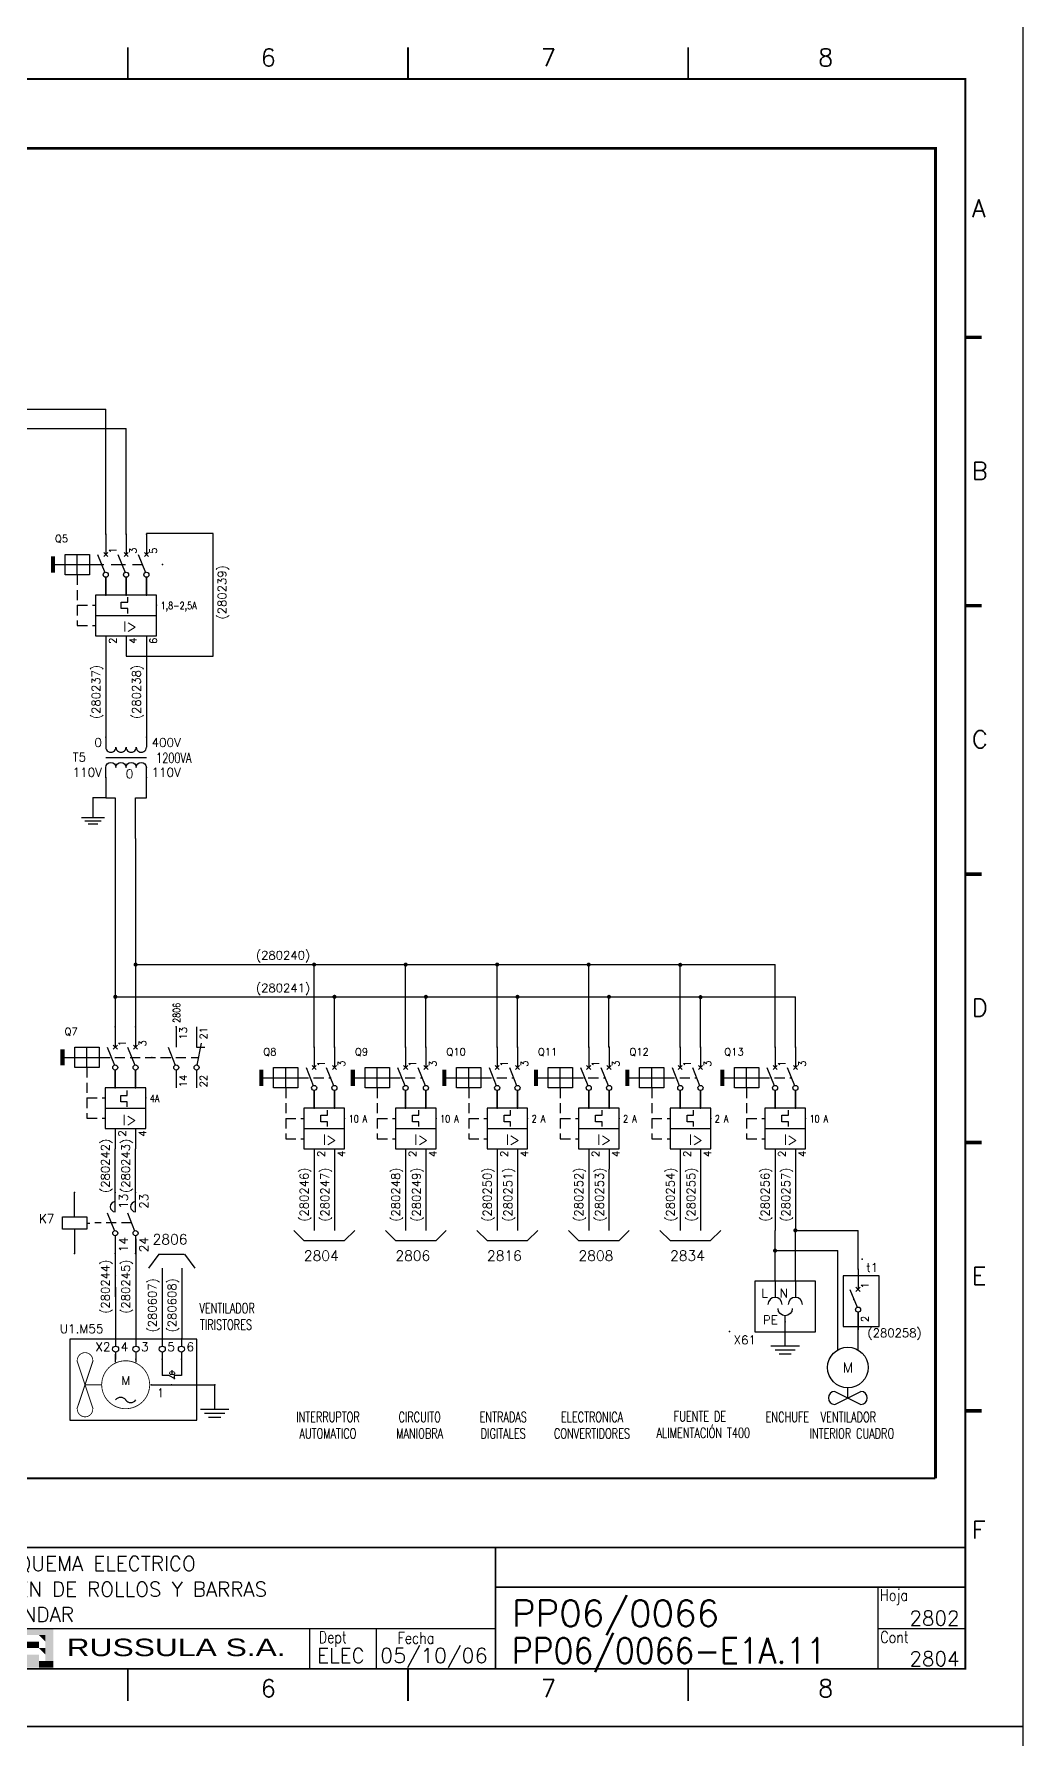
# Model space of a CAD drawing. Extents: x -4 to 416, y -4762 to 287.
# Drawn here: x 244.1 to 416.3, y -309.4 to -12.4 of the extents above; entities that cross this region are included whole.
import ezdxf
from ezdxf.enums import TextEntityAlignment as Align

# ---------------------------------------------------------------- set-up
doc = ezdxf.new("R2010")
doc.units = 0
doc.header["$LTSCALE"] = 10
doc.header["$MEASUREMENT"] = 0
doc.linetypes.add('DASHDOT', pattern=[1, 0.5, -0.25, 0, -0.25])
doc.linetypes.add('HIDDEN', pattern=[0.375, 0.25, -0.125])
doc.layers.get('0').update_dxf_attribs({"linetype": 'CONTINUOUS'})
for name, color, linetype in [('$MKLNK', 7, 'HIDDEN'), ('1', 7, 'CONTINUOUS'), ('10', 5, 'CONTINUOUS'), ('102', 7, 'CONTINUOUS'), ('2', 7, 'CONTINUOUS'), ('25', 3, 'CONTINUOUS'), ('35', 2, 'CONTINUOUS'), ('4', 7, 'HIDDEN'), ('8', 1, 'CONTINUOUS'), ('9', 6, 'CONTINUOUS'), ('DIBUJO', 7, 'CONTINUOUS'), ('NODE', 7, 'CONTINUOUS')]:
    doc.layers.add(name, color=color, linetype=linetype)
doc.styles.add('ABBSTYLE', font='ROMANS.SHX', dxfattribs={"width": 0.8})
doc.styles.add('HELVETICA', font='HELV.SHX')
doc.styles.add('LABEL', font='SIMPLEX', dxfattribs={"width": 0.8, "height": 4})
doc.styles.add('ROMANS', font='romans')
doc.styles.get("Standard").update_dxf_attribs({"font": 'simplex'})

# ---------------------------------------------------------------- blocks, each defined once
blk = doc.blocks.new('NOD', base_point=(237.5, 170))
at = {"layer": 'NODE'}
blk.add_point((237.5, 170), dxfattribs=at)
blk = doc.blocks.new('T2')
for p, q in [((152.83, 172.88), (152.83, 177.24)), ((157.83, 172.88), (157.83, 177.24)), ((152.83, 162.88), (152.83, 157.88)), ((157.83, 162.88), (157.83, 157.88))]:
    blk.add_line(p, q)
for p in [(150.33, 170.38), (160.33, 170.38)]:
    blk.add_point(p)
at = {"layer": '102'}
for p, q in [((152.83, 187.88), (152.83, 182.88)), ((157.83, 187.88), (157.83, 182.88)), ((167.83, 187.88), (167.83, 182.88)), ((172.83, 187.88), (172.83, 182.88)), ((150.83, 182.88), (152.6, 178.46)), ((155.83, 182.88), (157.6, 178.46)), ((165.83, 182.88), (167.6, 178.46)), ((172.83, 182.88), (174.83, 182.88)), ((172.96, 178.49), (174.08, 183.88)), ((152.83, 177.25), (152.83, 172.88)), ((157.83, 177.25), (157.83, 172.88)), ((167.83, 177.25), (167.83, 172.88)), ((172.83, 177.25), (172.83, 172.88)), ((160.33, 172.88), (150.33, 172.88)), ((150.33, 172.88), (150.33, 167.88)), ((155.78, 170.99), (155.78, 172.21)), ((160.33, 167.88), (160.33, 172.88)), ((150.33, 167.88), (160.33, 167.88)), ((150.33, 167.88), (150.33, 162.88)), ((154.18, 170.99), (155.78, 170.99)), ((154.18, 169.39), (154.18, 170.99)), ((155.78, 169.39), (154.18, 169.39)), ((155.78, 168.21), (155.78, 169.39)), ((160.33, 162.88), (160.33, 167.88)), ((150.33, 162.88), (160.33, 162.88))]:
    blk.add_line(p, q, dxfattribs=at)
for centre in [(152.83, 177.88), (157.83, 177.88), (167.83, 177.88), (172.83, 177.88)]:
    blk.add_circle(centre, 0.625, dxfattribs=at)
for p in [(151.83, 180.38), (156.83, 180.38), (161.83, 180.38), (161.83, 180.38), (166.83, 180.38)]:
    blk.add_point(p, dxfattribs=at)
at = {"layer": '2', "linetype": 'HIDDEN'}
for p, q in [((145.83, 177.88), (145.83, 165.38)), ((148.96, 180.38), (173.29, 180.38)), ((145.83, 170.38), (150.33, 170.38)), ((145.83, 165.38), (150.33, 165.38))]:
    blk.add_line(p, q, dxfattribs=at)
at = {"layer": '2'}
blk.add_trace([(140.33, 182.38), (139.33, 182.38), (140.33, 178.38), (139.33, 178.38)], dxfattribs=at)
at = {"layer": 'DIBUJO'}
for p, q in [((142.83, 177.88), (142.83, 182.88)), ((142.83, 182.88), (148.83, 182.88)), ((145.83, 177.88), (145.83, 182.88)), ((148.83, 182.88), (148.83, 177.88)), ((153.33, 183.38), (152.33, 182.38)), ((152.33, 183.38), (153.33, 182.38)), ((157.33, 183.38), (158.33, 182.38)), ((158.33, 183.38), (157.33, 182.38)), ((140.33, 180.38), (148.83, 180.38)), ((148.83, 177.88), (142.83, 177.88))]:
    blk.add_line(p, q, dxfattribs=at)
at = {"layer": '2'}
for p in [(152.83, 187.88), (157.83, 187.88), (167.83, 187.88), (152.83, 172.88), (157.83, 172.88)]:
    blk.add_blockref('NOD', p, dxfattribs=at)
at = {"layer": '102'}
blk.add_text('I>', height=2.52, dxfattribs=at).set_placement((156.33, 163.72), align=Align.CENTER)
at = {"layer": 'DIBUJO', "color": 1, "style": 'ROMANS'}
for s, p in [('13', (170.43, 184.76)), ('21', (175.43, 184.76)), ('1', (155.43, 183.05)), ('3', (160.43, 183.05)), ('14', (170.43, 173)), ('22', (175.43, 173)), ('2', (155.43, 160.86)), ('4', (160.43, 160.86))]:
    blk.add_text(s, height=1.8, rotation=90, dxfattribs=at).set_placement(p)
at = {"layer": 'DIBUJO', "color": 6, "style": 'ROMANS', "width": 0.8}
for p in [(168.83, 188.88), (173.83, 188.88)]:
    blk.add_attdef('PAGCAUXABIERTO1', p, '', height=1.8, rotation=90, dxfattribs=at)
at = {"layer": 'DIBUJO', "color": 6, "style": 'ROMANS'}
blk.add_attdef('REFERENCIA', (140.33, 185.88), '', height=1.8, dxfattribs=at)
at = {"layer": 'DIBUJO', "color": 6, "style": 'ROMANS', "width": 0.8}
blk.add_attdef('REGULACION', (161.33, 169.38), '', height=1.8, dxfattribs=at)
blk = doc.blocks.new('CC')
at = {"layer": '$MKLNK'}
blk.add_line((142.44, 173.8), (133.44, 173.8), dxfattribs=at)
for p, q in [((138.44, 176.55), (138.44, 181.3)), ((143.44, 176.55), (143.44, 181.3)), ((138.44, 170.67), (138.44, 166.3)), ((143.44, 170.67), (143.44, 166.3))]:
    blk.add_line(p, q)
at = {"layer": '102'}
for p, q in [((136.44, 176.3), (138.21, 171.88)), ((141.44, 176.3), (143.21, 171.88))]:
    blk.add_line(p, q, dxfattribs=at)
for centre in [(138.44, 171.3), (143.44, 171.3)]:
    blk.add_circle(centre, 0.625, dxfattribs=at)
for centre in [(138.44, 177.8), (143.44, 177.8)]:
    blk.add_arc(centre, 1.25, 90, 270, dxfattribs=at)
at = {"layer": '2'}
for p in [(138.44, 181.3), (143.44, 181.3), (138.44, 166.3), (143.44, 166.3)]:
    blk.add_blockref('NOD', p, dxfattribs=at)
at = {"layer": '8', "flags": 8}
for tag, p in [('1A', (141.52, 177.3)), ('3A', (146.52, 177.3))]:
    blk.add_attdef(tag, p, '', height=2.15, rotation=90, dxfattribs=at)
for tag, p in [('2A', (141.52, 170.3)), ('4A', (146.52, 170.3))]:
    blk.add_attdef(tag, text='', height=2.15, rotation=90, dxfattribs=at).set_placement(p, align=Align.RIGHT)
at = {"layer": '9'}
blk.add_attdef('ID', text='', height=2.15, rotation=90, dxfattribs=at).set_placement((131.19, 173.8), align=Align.CENTER)
blk = doc.blocks.new('$$PLU21C')
for p, q in [((0, 2.5), (0, 0.75)), ((0, -0.75), (0, -2.5))]:
    blk.add_line(p, q)
at = {"layer": '2'}
blk.add_circle((0, 0), 0.75, dxfattribs=at)
for p in [(0, 2.5), (0, -2.5)]:
    blk.add_blockref('NOD', p, dxfattribs=at)
at = {"layer": '8'}
blk.add_attdef('*A', (1.25, -0.5), '', height=2.15, dxfattribs=at)
at = {"layer": '9'}
blk.add_attdef('ID', text='', height=2.15, dxfattribs=at).set_placement((-1.25, -0.5), align=Align.RIGHT)
blk = doc.blocks.new('KK')
for p, q in [((170.54, 197.03), (170.54, 201.39)), ((175.54, 197.03), (175.54, 201.39)), ((180.54, 197.03), (180.54, 201.41)), ((170.54, 187.03), (170.54, 182.03)), ((175.54, 187.03), (175.54, 182.03)), ((180.54, 187.03), (180.54, 182.03))]:
    blk.add_line(p, q)
for p in [(168.04, 194.53), (183.04, 194.53)]:
    blk.add_point(p)
at = {"layer": '102'}
for p, q in [((170.54, 212.03), (170.54, 207.03)), ((175.54, 212.03), (175.54, 207.03)), ((180.54, 212.03), (180.54, 207.03)), ((168.54, 207.03), (170.31, 202.61)), ((173.54, 207.03), (175.31, 202.61)), ((178.54, 207.03), (180.31, 202.61)), ((170.54, 201.4), (170.54, 197.03)), ((175.54, 201.4), (175.54, 197.03)), ((180.54, 201.4), (180.54, 197.03)), ((183.04, 197.03), (168.04, 197.03)), ((168.04, 197.03), (168.04, 192.03)), ((174.36, 195.31), (175.96, 195.31)), ((174.36, 193.71), (174.36, 195.31)), ((175.96, 193.71), (174.36, 193.71)), ((175.96, 195.31), (175.96, 196.53)), ((175.96, 192.53), (175.96, 193.71)), ((183.04, 192.03), (183.04, 197.03)), ((168.04, 192.03), (183.04, 192.03)), ((168.04, 192.03), (168.04, 187.03)), ((183.04, 187.03), (183.04, 192.03)), ((168.04, 187.03), (183.04, 187.03))]:
    blk.add_line(p, q, dxfattribs=at)
for centre in [(170.54, 202.03), (175.54, 202.03), (180.54, 202.03)]:
    blk.add_circle(centre, 0.625, dxfattribs=at)
for p in [(169.54, 204.53), (174.54, 204.53), (179.54, 204.53), (184.54, 204.53)]:
    blk.add_point(p, dxfattribs=at)
at = {"layer": '2', "linetype": 'HIDDEN'}
for p, q in [((163.54, 202.03), (163.54, 189.53)), ((163.54, 194.53), (168.04, 194.53)), ((163.54, 189.53), (168.04, 189.53))]:
    blk.add_line(p, q, dxfattribs=at)
at = {"layer": '2'}
blk.add_trace([(158.04, 206.53), (157.04, 206.53), (158.04, 202.53), (157.04, 202.53)], dxfattribs=at)
at = {"layer": 'DIBUJO'}
for p, q in [((160.54, 202.03), (160.54, 207.03)), ((160.54, 207.03), (166.54, 207.03)), ((163.54, 202.03), (163.54, 207.03)), ((166.54, 207.03), (166.54, 202.03)), ((171.04, 207.53), (170.04, 206.53)), ((170.04, 207.53), (171.04, 206.53)), ((175.04, 207.53), (176.04, 206.53)), ((176.04, 207.53), (175.04, 206.53)), ((180.04, 207.53), (181.04, 206.53)), ((181.04, 207.53), (180.04, 206.53)), ((158.04, 204.53), (166.54, 204.53)), ((166.54, 202.03), (160.54, 202.03))]:
    blk.add_line(p, q, dxfattribs=at)
at = {"layer": '2'}
for p in [(170.54, 212.03), (175.54, 212.03), (180.54, 212.03), (170.54, 197.03), (175.54, 197.03), (180.54, 197.03)]:
    blk.add_blockref('NOD', p, dxfattribs=at)
at = {"layer": '102'}
blk.add_text('I>', height=2.52, dxfattribs=at).set_placement((176.51, 188.04), align=Align.CENTER)
at = {"layer": 'DIBUJO', "color": 1, "style": 'ROMANS'}
for s, p in [('1', (173.15, 207.2)), ('3', (178.15, 207.2)), ('5', (183.15, 207.2)), ('2', (173.15, 185.01)), ('4', (178.15, 185.01)), ('6', (183.15, 185.01))]:
    blk.add_text(s, height=1.8, rotation=90, dxfattribs=at).set_placement(p)
at = {"layer": 'DIBUJO', "color": 6, "style": 'ROMANS'}
blk.add_attdef('REFERENCIA', (158.04, 210.03), '', height=1.8, dxfattribs=at)
at = {"layer": 'DIBUJO', "color": 6, "style": 'ROMANS', "width": 0.8}
blk.add_attdef('REGULACION', (184.04, 193.53), '', height=1.8, dxfattribs=at)
blk = doc.blocks.new('$071501S')
at = {"layer": '2'}
for p, q in [((0, -6), (0, 0)), ((-3, -6), (3, -6)), ((-3, -9), (-3, -6)), ((3, -6), (3, -9)), ((3, -9), (-3, -9)), ((0, -9), (0, -15))]:
    blk.add_line(p, q, dxfattribs=at)
at = {"layer": '2', "rotation": 90}
for p in [(0, 0), (0, -15)]:
    blk.add_blockref('NOD', p, dxfattribs=at)
at = {"layer": '8'}
for tag, p in [('1A', (1, -3.325)), ('2A', (1, -13.325))]:
    blk.add_attdef(tag, p, '', height=2.15, dxfattribs=at)
at = {"layer": '9'}
blk.add_attdef('ID', text='', height=2.15, dxfattribs=at).set_placement((-5, -7.5), align=Align.RIGHT)
blk = doc.blocks.new('T1')
for p, q in [((156.28, 167.9), (156.28, 172.26)), ((161.28, 167.9), (161.28, 172.26)), ((156.28, 157.9), (156.28, 152.9)), ((161.28, 157.9), (161.28, 152.9))]:
    blk.add_line(p, q)
for p in [(153.78, 165.4), (163.78, 165.4)]:
    blk.add_point(p)
at = {"layer": '102'}
for p, q in [((156.28, 182.9), (156.28, 177.9)), ((161.28, 182.9), (161.28, 177.9)), ((154.28, 177.9), (156.04, 173.48)), ((159.28, 177.9), (161.04, 173.48)), ((156.28, 172.28), (156.28, 167.9)), ((161.28, 172.28), (161.28, 167.9)), ((163.78, 167.9), (153.78, 167.9)), ((153.78, 167.9), (153.78, 162.9)), ((163.78, 162.9), (163.78, 167.9)), ((157.96, 166.18), (159.56, 166.18)), ((157.96, 164.58), (157.96, 166.18)), ((159.56, 164.58), (157.96, 164.58)), ((159.56, 166.18), (159.56, 167.4)), ((159.56, 163.4), (159.56, 164.58)), ((153.78, 162.9), (163.78, 162.9)), ((153.78, 162.9), (153.78, 157.9)), ((163.78, 157.9), (163.78, 162.9)), ((153.78, 157.9), (163.78, 157.9))]:
    blk.add_line(p, q, dxfattribs=at)
for centre in [(156.28, 172.9), (161.28, 172.9)]:
    blk.add_circle(centre, 0.625, dxfattribs=at)
for p in [(155.28, 175.4), (160.28, 175.4)]:
    blk.add_point(p, dxfattribs=at)
at = {"layer": '2', "linetype": 'HIDDEN'}
for p, q in [((149.28, 172.9), (149.28, 160.4)), ((152.41, 175.4), (160.28, 175.4)), ((149.28, 165.4), (153.78, 165.4)), ((149.28, 160.4), (153.78, 160.4))]:
    blk.add_line(p, q, dxfattribs=at)
at = {"layer": '2'}
blk.add_trace([(143.78, 177.4), (142.78, 177.4), (143.78, 173.4), (142.78, 173.4)], dxfattribs=at)
at = {"layer": 'DIBUJO'}
for p, q in [((146.28, 172.9), (146.28, 177.9)), ((146.28, 177.9), (152.28, 177.9)), ((149.28, 172.9), (149.28, 177.9)), ((152.28, 177.9), (152.28, 172.9)), ((156.78, 178.4), (155.78, 177.4)), ((155.78, 178.4), (156.78, 177.4)), ((160.78, 178.4), (161.78, 177.4)), ((161.78, 178.4), (160.78, 177.4)), ((143.78, 175.4), (152.28, 175.4)), ((152.28, 172.9), (146.28, 172.9))]:
    blk.add_line(p, q, dxfattribs=at)
at = {"layer": '2'}
for p in [(156.28, 182.9), (161.28, 182.9), (156.28, 167.9), (161.28, 167.9)]:
    blk.add_blockref('NOD', p, dxfattribs=at)
at = {"layer": '102'}
blk.add_text('I>', height=2.52, dxfattribs=at).set_placement((160.11, 158.91), align=Align.CENTER)
at = {"layer": 'DIBUJO', "color": 1, "style": 'ROMANS'}
for s, p in [('1', (158.88, 178.08)), ('3', (163.88, 178.08)), ('2', (158.88, 155.89)), ('4', (163.88, 155.89))]:
    blk.add_text(s, height=1.8, rotation=90, dxfattribs=at).set_placement(p)
at = {"layer": 'DIBUJO', "color": 6, "style": 'ROMANS'}
blk.add_attdef('REFERENCIA', (143.78, 180.9), '', height=1.8, dxfattribs=at)
at = {"layer": 'DIBUJO', "color": 6, "style": 'ROMANS', "width": 0.8}
blk.add_attdef('REGULACION', (164.78, 164.4), '', height=1.8, dxfattribs=at)
blk = doc.blocks.new('$PP313')
at = {"layer": '2'}
blk.add_blockref('NOD', (0, 0), dxfattribs=at)
at = {"layer": '8'}
blk.add_attdef('1A', (1, -3.325), '', height=2.15, dxfattribs=at)
at = {"layer": '9'}
blk.add_attdef('ID', (1, 1), '', height=2.15, dxfattribs=at)
blk = doc.blocks.new('$$PLU21')
blk.add_line((0, -2.5), (0, 2.5))
at = {"layer": '2'}
for p in [(0, 2.5), (0, -2.5)]:
    blk.add_blockref('NOD', p, dxfattribs=at)
at = {"layer": '8'}
blk.add_attdef('*A', (1.25, -0.5), '', height=2.15, dxfattribs=at)
at = {"layer": '9'}
blk.add_attdef('ID', text='', height=2.15, dxfattribs=at).set_placement((-1.25, -0.5), align=Align.RIGHT)
blk = doc.blocks.new('$021501')
at = {"layer": '2'}
for p, q in [((0, -6), (0, 0)), ((-3.5, -6), (3.5, -6)), ((-2.5, -7), (2.5, -7)), ((-1.5, -8), (1.5, -8))]:
    blk.add_line(p, q, dxfattribs=at)
blk.add_blockref('NOD', (0, 0), dxfattribs=at)
blk = doc.blocks.new('$030301')
at = {"layer": '2'}
blk.add_line((0, 0), (4, 0), dxfattribs=at)
blk.add_arc((5.75, 0), 1.75, 90, 270, dxfattribs=at)
at = {"layer": '9'}
blk.add_blockref('NOD', (0, 0), dxfattribs=at)
at = {"layer": '8'}
blk.add_attdef('1A', text='', height=2.15, dxfattribs=at).set_placement((3, -3.325), align=Align.RIGHT)
at = {"layer": '9'}
blk.add_attdef('ID', text='', height=2.15, dxfattribs=at).set_placement((5, 2.5), align=Align.CENTER)
blk = doc.blocks.new('$060303')
at = {"layer": '2'}
for p, q in [((0, 0), (2.5, 0)), ((0, -10), (2.5, -10))]:
    blk.add_line(p, q, dxfattribs=at)
for centre in [(2.5, -1.25), (2.5, -3.75), (2.5, -6.25), (2.5, -8.75)]:
    blk.add_arc(centre, 1.25, 270, 90, dxfattribs=at)
for p in [(0, 0), (0, -10)]:
    blk.add_blockref('NOD', p, dxfattribs=at)
at = {"layer": '8'}
for tag, p in [('1A', (1.5, -3.325)), ('2A', (1.5, -13.325))]:
    blk.add_attdef(tag, text='', height=2.15, dxfattribs=at).set_placement(p, align=Align.RIGHT)
at = {"layer": '9'}
blk.add_attdef('ID', text='', height=2.15, dxfattribs=at).set_placement((0, 1.175), align=Align.CENTER)
blk = doc.blocks.new('newcajec')
at = {"layer": '1'}
for p, q in [((179.4, 20.85), (0.13, 20.85)), ((7, 20.85), (7, 0)), ((71, 20.85), (71, 0)), ((84, 20.85), (84, 0.09)), ((99, 20.85), (99, 0)), ((215.2, 20.8), (215.2, 0)), ((184.64, 20.18), (184.81, 20.01)), ((184.81, 20.01), (185.18, 20.25)), ((10.6, 16.64), (0, 16.64)), ((10.6, 16.64), (99, 16.64)), ((10.6, 12.48), (0, 12.48)), ((10.6, 12.48), (99, 12.48)), ((179.4, 13.87), (215.2, 13.87)), ((368, 14.06), (368, 0)), ((10.6, 8.32), (0, 8.32)), ((10.6, 8.32), (99, 8.32)), ((179.4, 6.93), (267.63, 6.93)), ((267.63, 6.93), (302.5, 6.93)), ((270.63, 6.91), (270.63, 0)), ((282.07, 6.93), (282.07, 0)), ((368, 6.93), (383, 6.93)), ((10.6, 4.16), (0, 4.16)), ((10.6, 4.16), (99, 4.16))]:
    blk.add_line(p, q, dxfattribs=at)
for points in [[(47.5, 272.5, 0.3, 0.3, 0), (47.5, 277.91, 0.3, 0.3, 0)], [(95.5, 272.5, 0.3, 0.3, 0), (95.5, 277.91, 0.3, 0.3, 0)], [(143.5, 272.5, 0.3, 0.3, 0), (143.5, 277.91, 0.3, 0.3, 0)], [(191.5, 272.5, 0.3, 0.3, 0), (191.5, 277.91, 0.3, 0.3, 0)], [(239.5, 272.5, 0.3, 0.3, 0), (239.5, 277.91, 0.3, 0.3, 0)], [(287.5, 272.5, 0.3, 0.3, 0), (287.5, 277.91, 0.3, 0.3, 0)], [(335.5, 272.5, 0.3, 0.3, 0), (335.5, 277.91, 0.3, 0.3, 0)], [(-2.99, 228.23, 0.6, 0.6, 0), (-0.18, 228.23, 0.6, 0.6, 0)], [(383.01, 228.23, 0.6, 0.6, 0), (385.82, 228.23, 0.6, 0.6, 0)], [(-2.99, 182.23, 0.6, 0.6, 0), (-0.18, 182.23, 0.6, 0.6, 0)], [(383.01, 182.23, 0.6, 0.6, 0), (385.82, 182.23, 0.6, 0.6, 0)], [(-2.99, 136.23, 0.6, 0.6, 0), (-0.18, 136.23, 0.6, 0.6, 0)], [(383.01, 136.23, 0.6, 0.6, 0), (385.82, 136.23, 0.6, 0.6, 0)], [(-2.99, 90.23, 0.6, 0.6, 0), (-0.18, 90.23, 0.6, 0.6, 0)], [(383.01, 90.23, 0.6, 0.6, 0), (385.82, 90.23, 0.6, 0.6, 0)], [(-2.99, 44.23, 0.6, 0.6, 0), (-0.18, 44.23, 0.6, 0.6, 0)], [(383.01, 44.23, 0.6, 0.6, 0), (385.82, 44.23, 0.6, 0.6, 0)], [(383, 20.8, 0.3, 0.3, 0), (179.4, 20.8, 0.3, 0.3, 0), (179.4, 0, 0.3, 0.3, 0)], [(302.5, 20.8, 0.3, 0.3, 0), (302.5, 0, 0.3, 0.3, 0)], [(302.5, 14, 0.3, 0.3, 0), (383, 14, 0.3, 0.3, 0)], [(47.5, -5.5, 0.3, 0.3, 0), (47.5, -0.09, 0.3, 0.3, 0)], [(95.5, -5.5, 0.3, 0.3, 0), (95.5, -0.09, 0.3, 0.3, 0)], [(143.5, -5.5, 0.3, 0.3, 0), (143.5, -0.09, 0.3, 0.3, 0)], [(191.5, -5.5, 0.3, 0.3, 0), (191.5, -0.09, 0.3, 0.3, 0)], [(239.5, -5.5, 0.3, 0.3, 0), (239.5, -0.09, 0.3, 0.3, 0)], [(287.5, -5.5, 0.3, 0.3, 0), (287.5, -0.09, 0.3, 0.3, 0)], [(335.5, -5.5, 0.3, 0.3, 0), (335.5, -0.09, 0.3, 0.3, 0)]]:
    blk.add_lwpolyline(points, format="xyseb", dxfattribs=at)
at = {"layer": '1', "const_width": 0.3}
blk.add_lwpolyline([(0, 0), (0, 272.5), (383, 272.5), (383, 0)], close=True, dxfattribs=at)
at = {"layer": '2', "color": 14}
for p, q in [((221.42, 4.69), (221.42, 5.81)), ((221.42, 2.47), (221.42, 3.58))]:
    blk.add_line(p, q, dxfattribs=at)
for points in [[(220.05, 5.81), (220.05, 6.92), (226.74, 5.81), (226.74, 6.92)], [(221.42, 2.47), (220.05, 2.47), (221.42, 5.81), (220.05, 5.81)], [(221.42, 4.69), (224.25, 4.69), (221.42, 3.58), (224.25, 3.58)], [(224.25, 5.81), (225.37, 5.81), (225.37, 4.69)], [(224.25, 3.58), (225.37, 3.58), (225.37, 2.47)], [(225.37, 5.81), (226.74, 5.81), (225.37, 1.35), (226.74, 1.35)], [(224.25, 0.24), (224.25, 2.47), (220.05, 0.24), (220.05, 2.47)], [(226.74, 1.35), (226.74, 0.24), (224.25, 1.35), (224.25, 0.24)]]:
    blk.add_solid(points, dxfattribs=at)
at = {"layer": '1', "style": 'ROMANS'}
for s, p in [('1', (22.29, 274.68)), ('2', (70.29, 274.68)), ('3', (118.29, 274.68)), ('4', (166.29, 274.68)), ('5', (214.29, 274.68)), ('6', (262.29, 274.68)), ('7', (310.29, 274.68)), ('8', (357.79, 274.68)), ('A', (-4.37, 248.84)), ('A', (384.13, 248.84)), ('B', (-4.37, 203.84)), ('B', (384.13, 203.84)), ('C', (-4.37, 157.84)), ('C', (384.13, 157.84)), ('D', (-4.37, 111.84)), ('D', (384.13, 111.84)), ('E', (-4.37, 65.84)), ('E', (384.13, 65.84)), ('F', (-4.37, 22.34)), ('F', (384.13, 22.34)), ('1', (22.29, -4.82)), ('2', (70.29, -4.82)), ('3', (118.29, -4.82)), ('4', (166.29, -4.82)), ('5', (214.29, -4.82)), ('6', (262.29, -4.82)), ('7', (310.29, -4.82)), ('8', (357.79, -4.82))]:
    blk.add_text(s, height=3, dxfattribs=at).set_placement(p)
at = {"layer": '1', "style": 'LABEL', "width": 0.8}
for s, p in [('Diseno comprobado por', (179.73, 18.27)), ('Dibujo comprobado por', (179.81, 11.47)), ('Hoja', (368.38, 11.66)), ('Dibujado por', (179.83, 4.64)), ('Fecha', (285.71, 4.3)), ('Cont', (368.43, 4.46)), ('No', (2.23, 1.05)), ('Revision', (8, 1.05))]:
    blk.add_text(s, height=2, dxfattribs=at).set_placement(p)
for s, p in [('Dept', (274.61, 4.44)), ('Elaborado', (77.5, 1.05)), ('Fecha', (91.5, 1.05))]:
    blk.add_text(s, height=2, dxfattribs=at).set_placement(p, align=Align.CENTER)
at = {"layer": '10', "style": 'ROMANS'}
for tag, p in [('REV41', (3.5, 18.74)), ('REV43', (77.7, 18.74)), ('REV31', (3.5, 14.58)), ('REV33', (77.7, 14.58)), ('REV21', (3.5, 10.42)), ('REV23', (77.7, 10.42)), ('REV11', (3.5, 6.27)), ('REV13', (77.7, 6.27))]:
    blk.add_attdef(tag, text='', height=2.5, dxfattribs=at).set_placement(p, align=Align.MIDDLE)
for tag, p, height in [('REV42', (8, 17.49), 2.5), ('SHEETNAME1', (100.5, 15.83), 2.5), ('DOCUMENTTYPE', (216.43, 16.8), 2.5), ('NOTA', (305.32, 15.8), 3), ('REV32', (8, 13.33), 2.5), ('DESIGNCHECK', (180.74, 14.83), 2.5), ('OBJECT', (216.43, 12.4), 2.5), ('SHEETNAME2', (100.5, 11.67), 2.5), ('ORDER', (305.32, 7.3), 4.5), ('REV22', (8, 9.17), 2.5), ('SHEETNAME3', (100.5, 7.51), 2.5), ('DRAWINGCHECK', (180.53, 7.71), 2.5), ('CUSTOMER', (216.43, 8.08), 2.5), ('REV12', (8, 5.01), 2.5), ('SHEETNAME4', (100.5, 3.35), 2.5), ('USER', (180.63, 0.71), 2.5), ('DEPARTMENT', (271.93, 1.05), 2.5), ('DOCUMENT_ID', (305.32, 0.93), 4.4)]:
    blk.add_attdef(tag, p, '', height=height, dxfattribs=at)
for tag, width, p, p2 in [('REV44', 1.221199, (84.53, 17.49), (98.48, 17.49)), ('REV34', 1.221199, (84.53, 13.33), (98.48, 13.33)), ('REV24', 1.221199, (84.53, 9.17), (98.48, 9.17)), ('REV14', 1.221199, (84.53, 5.01), (98.48, 5.01)), ('CREATED2', 7.039915, (282.71, 1.05), (301.14, 1.05))]:
    blk.add_attdef(tag, text='', height=2.5, dxfattribs=dict(at, width=width)).set_placement(p, p2, align=Align.FIT)
for tag, p in [('SHEET', (382, 7.43)), ('NEXTSHEET', (382, 0.5))]:
    blk.add_attdef(tag, text='', height=2.5, dxfattribs=at).set_placement(p, align=Align.RIGHT)
at = {"layer": 'DIBUJO', "color": 14, "style": 'HELVETICA', "width": 1.3}
blk.add_text('RUSSULA S.A.', height=3, dxfattribs=at).set_placement((229, 2.19))

msp = doc.modelspace()

# ---------------------------------------------------------------- linework, layer by layer
for p, q in [((258.25, -214.23), (258.25, -206.6)), ((261.79, -214.23), (261.79, -206.6)), ((258.25, -222.32), (258.25, -228.51)), ((261.84, -222.32), (261.84, -228.51)), ((265.82, -224.99), (264.03, -227.39)), ((265.82, -224.99), (270.26, -224.99)), ((270.29, -224.99), (272.08, -227.39)), ((258.25, -228.51), (258.29, -228.61)), ((261.84, -228.51), (261.84, -228.61)), ((380.23, -229.66), (369.62, -229.66)), ((369.62, -229.66), (369.62, -238.51)), ((380.23, -238.51), (380.23, -229.66)), ((391.29, -228.71), (385.01, -228.71)), ((385.01, -228.71), (385.01, -237.56)), ((391.29, -237.56), (391.29, -228.71)), ((385.01, -237.56), (391.29, -237.56)), ((387.61, -238.17), (387.61, -235.09)), ((369.62, -238.51), (380.23, -238.51))]:
    msp.add_line(p, q)
at = {"layer": '102'}
for p, q in [((387.61, -227.56), (387.61, -231.1)), ((386.19, -231.1), (387.44, -234.22)), ((387.61, -235.08), (387.61, -238.17))]:
    msp.add_line(p, q, dxfattribs=at)
msp.add_circle((387.61, -234.63), 0.442, dxfattribs=at)
msp.add_point((386.9, -232.87), dxfattribs=at)
at = {"layer": '2', "color": 7}
for p, q in [((139.64, -77.77), (256.59, -77.77)), ((256.59, -99.53), (256.59, -77.77)), ((146.75, -81.13), (260.13, -81.13)), ((260.13, -99.53), (260.13, -81.13)), ((275.3, -99.44), (263.66, -99.44)), ((275.3, -120.76), (275.3, -99.44)), ((256.59, -120.76), (256.59, -128.59)), ((260.13, -120.76), (275.3, -120.76)), ((263.66, -120.76), (263.66, -128.59)), ((256.59, -128.59), (256.59, -134.87)), ((263.66, -128.59), (263.66, -134.87)), ((256.59, -138.41), (263.66, -138.41)), ((256.59, -141.95), (256.59, -145.49)), ((263.66, -145.49), (263.66, -141.95)), ((256.59, -145.49), (254.37, -145.49)), ((256.59, -145.49), (258.25, -145.49)), ((258.25, -145.49), (258.25, -152.56)), ((261.79, -152.56), (261.79, -145.49)), ((261.79, -145.49), (263.66, -145.49)), ((258.25, -152.56), (258.25, -155.12)), ((261.79, -152.56), (261.79, -155.12)), ((258.25, -155.12), (258.25, -180.13)), ((261.79, -155.12), (261.79, -174.51)), ((261.79, -174.51), (356.64, -174.51)), ((261.79, -174.51), (261.79, -180.13)), ((292.87, -188.92), (292.87, -174.51)), ((308.81, -188.92), (308.81, -174.51)), ((324.75, -188.92), (324.75, -174.51)), ((340.7, -188.92), (340.7, -174.51)), ((356.64, -188.92), (356.64, -174.51)), ((356.64, -174.51), (373.16, -174.51)), ((373.16, -188.92), (373.16, -174.51)), ((258.25, -180.13), (360.18, -180.13)), ((258.25, -180.13), (258.25, -185.37)), ((261.79, -180.13), (261.79, -185.37)), ((296.41, -188.92), (296.41, -180.13)), ((312.35, -188.92), (312.35, -180.13)), ((328.29, -188.92), (328.29, -180.13)), ((344.23, -188.92), (344.23, -180.13)), ((360.18, -188.92), (360.18, -180.13)), ((360.18, -180.13), (376.69, -180.13)), ((376.69, -188.92), (376.69, -180.13)), ((292.87, -210.15), (292.87, -220.82)), ((296.41, -210.15), (296.41, -220.82)), ((308.81, -210.15), (308.81, -220.82)), ((312.35, -210.15), (312.35, -220.82)), ((324.75, -210.15), (324.75, -220.82)), ((328.29, -210.15), (328.29, -220.82)), ((340.7, -210.15), (340.7, -220.82)), ((344.23, -210.15), (344.23, -220.82)), ((356.64, -210.15), (356.64, -220.82)), ((360.18, -210.15), (360.18, -220.82)), ((373.16, -210.15), (373.16, -220.82)), ((376.69, -210.15), (376.69, -220.82)), ((289.33, -220.82), (291.1, -222.58)), ((291.1, -222.58), (298.18, -222.58)), ((298.18, -222.58), (299.95, -220.82)), ((305.28, -220.82), (307.04, -222.58)), ((307.04, -222.58), (314.12, -222.58)), ((314.12, -222.58), (315.89, -220.82)), ((321.22, -220.82), (322.99, -222.58)), ((322.99, -222.58), (330.06, -222.58)), ((330.06, -222.58), (331.83, -220.82)), ((337.16, -220.82), (338.93, -222.58)), ((338.93, -222.58), (346, -222.58)), ((346, -222.58), (347.77, -220.82)), ((353.1, -220.82), (354.87, -222.58)), ((354.87, -222.58), (361.94, -222.58)), ((361.94, -222.58), (363.71, -220.82)), ((373.16, -229.66), (373.16, -220.82)), ((376.52, -220.82), (387.61, -220.82)), ((376.69, -229.66), (376.69, -220.82)), ((387.61, -227.58), (387.61, -220.82)), ((372.98, -224.35), (384.07, -224.35)), ((384.07, -241.66), (384.07, -224.35)), ((258.29, -232.38), (258.29, -228.61)), ((261.84, -228.61), (261.85, -231.68)), ((266.43, -227.39), (266.43, -239.75)), ((269.86, -227.39), (269.86, -239.75)), ((258.29, -230.71), (258.29, -239.75)), ((261.85, -231.68), (261.85, -239.75)), ((387.61, -241.66), (387.61, -237.32)), ((272.47, -239.75), (250.32, -239.75)), ((250.32, -239.75), (250.32, -253.9)), ((272.47, -253.9), (272.47, -239.75)), ((261.85, -243.28), (261.85, -243.75)), ((265.36, -247.71), (272.47, -247.71)), ((272.47, -247.71), (275.56, -247.71)), ((383.57, -248.88), (388.1, -251.15)), ((383.57, -251.15), (388.1, -248.88)), ((385.84, -250.01), (385.84, -248.25)), ((250.32, -253.9), (272.47, -253.9))]:
    msp.add_line(p, q, dxfattribs=at)
at = {"layer": '2', "color": 7, "linetype": 'HIDDEN'}
msp.add_line((253.76, -104.84), (262.96, -104.84), dxfattribs=at)
at = {"layer": '2'}
for p, q in [((253.29, -219.54), (253.83, -219.54)), ((258.29, -243.75), (258.29, -242.4))]:
    msp.add_line(p, q, dxfattribs=at)
at = {"layer": '2', "color": 3, "linetype": 'DASHDOT'}
msp.add_lwpolyline([(401.1, -263.99, 0.354, 0.354, 0), (240.53, -263.99, 0.354, 0.354, 0), (240.53, -234.63, 0.495, 0.495, 0), (21.08, -234.63, 0.495, 0.495, 0), (21.08, -32.31, 0.495, 0.495, 0)], format="xyseb", dxfattribs=at)
at = {"layer": '2', "color": 3, "linetype": 'DASHDOT', "const_width": 0.495}
msp.add_lwpolyline([(21.08, -32.31), (401.1, -32.31), (401.1, -263.99)], dxfattribs=at)
at = {"layer": '2', "color": 7}
for points in [[(261.61, -174.51, 0.354, 0.354, 1), (261.96, -174.51, 0.354, 0.354, 1)], [(258.07, -180.13, 0.354, 0.354, 1), (258.43, -180.13, 0.354, 0.354, 1)], [(376.52, -220.82, 0.354, 0.354, 1), (376.87, -220.82, 0.354, 0.354, 1)], [(372.98, -224.35, 0.354, 0.354, 1), (373.33, -224.35, 0.354, 0.354, 1)]]:
    msp.add_lwpolyline(points, format="xyseb", close=True, dxfattribs=at)
at = {"layer": '2', "color": 7, "const_width": 0.354}
for points in [[(292.7, -174.51, 1), (293.05, -174.51, 1)], [(308.64, -174.51, 1), (308.99, -174.51, 1)], [(324.58, -174.51, 1), (324.93, -174.51, 1)], [(340.52, -174.51, 1), (340.87, -174.51, 1)], [(356.47, -174.56, 1), (356.83, -174.56, 1)], [(296.23, -180.13, 1), (296.59, -180.13, 1)], [(312.18, -180.13, 1), (312.53, -180.13, 1)], [(328.12, -180.13, 1), (328.47, -180.13, 1)], [(344.06, -180.13, 1), (344.41, -180.13, 1)], [(360.01, -180.18, 1), (360.36, -180.18, 1)]]:
    msp.add_lwpolyline(points, format="xyb", close=True, dxfattribs=at)
at = {"layer": '2'}
for points in [[(251.56, -243.46, 0.17, 0.17, 0), (254.39, -251.95, 0.17, 0.17, 0)], [(254.39, -243.46, 0.17, 0.17, 0), (251.56, -251.95, 0.17, 0.17, 0)], [(251.63, -243.46, 0.142, 0.142, -0.414214), (252.98, -242.12, 0.142, 0.142, -0.414214), (254.32, -243.46, 0.142, 0.142, 0)], [(251.63, -251.95, 0.142, 0.142, 0.414214), (252.98, -253.3, 0.142, 0.142, 0.414214), (254.32, -251.95, 0.142, 0.142, 0)]]:
    msp.add_lwpolyline(points, format="xyseb", dxfattribs=at)
msp.add_lwpolyline([(255.88, -247.71, 0.142, 0.142, 1), (264.23, -247.71, 0.142, 0.142, 1)], format="xyseb", close=True, dxfattribs=at)
at = {"layer": '2', "linetype": 'HIDDEN'}
msp.add_lwpolyline([(252.98, -247.71, 0.17, 0.17, 0), (255.81, -247.71, 0.17, 0.17, 0)], format="xyseb", dxfattribs=at)
at = {"layer": '2', "color": 7}
msp.add_circle((385.84, -244.71), 3.54, dxfattribs=at)
for centre, start, end in [((383.57, -250.01), 90, 270), ((388.1, -250.01), 270, 90)]:
    msp.add_arc(centre, 1.13, start, end, dxfattribs=at)
at = {"layer": '2'}
for centre, start, end in [((259.17, -251.02), 36.8699, 143.1301), ((260.94, -249.7), 216.8699, 323.1301)]:
    msp.add_arc(centre, 1.11, start, end, dxfattribs=at)
at = {"layer": '25'}
msp.add_line((268.09, -245.2), (268.09, -245.89), dxfattribs=at)
at = {"layer": '35', "color": 7}
for p, q in [((266.43, -243.28), (266.43, -246.09)), ((269.76, -243.28), (269.76, -246.09)), ((267.57, -246.09), (266.43, -246.09)), ((268.65, -246.7), (267.57, -246.09)), ((269.76, -246.09), (268.52, -246.09)), ((268.52, -246.09), (268.52, -246.72))]:
    msp.add_line(p, q, dxfattribs=at)
at = {"layer": 'DIBUJO'}
for p, q in [((387.25, -230.74), (387.96, -231.45)), ((387.96, -230.74), (387.25, -231.45))]:
    msp.add_line(p, q, dxfattribs=at)
for points in [[(-3.68, -10.24), (416.32, -10.24), (416.32, -307.24), (-3.68, -307.24), (-3.68, -10.24)], [(-3.68, -307.24), (416.32, -307.24), (416.32, -604.24), (-3.68, -604.24), (-3.68, -307.24)]]:
    msp.add_lwpolyline(points, dxfattribs=at)

# ---------------------------------------------------------------- block references
ref = msp.add_blockref('T2', (150.09, -318.33), dxfattribs=dict(xscale=0.7077029702969915, yscale=0.7077029702969915, zscale=0.7077029702969915))
ref.add_attrib('REFERENCIA', 'Q7', (249.4, -186.79), dxfattribs={"layer": 'DIBUJO', "color": 6, "height": 1.274, "style": 'ROMANS'})
ref.add_attrib('REGULACION', '4A', (264.26, -198.47), dxfattribs={"layer": 'DIBUJO', "color": 6, "height": 1.274, "style": 'ROMANS', "width": 0.8})
ref.add_attrib('PAGCAUXABIERTO1', '2806', (269.57, -184.67), dxfattribs={"layer": 'DIBUJO', "color": 6, "height": 1.274, "rotation": 90, "style": 'ROMANS', "width": 0.8})
at = {"xscale": 0.7077029702969915, "yscale": 0.7077029702969915, "zscale": 0.7077029702969915}
for name, p, values in [('T1', (182.28, -318.36), {'REFERENCIA': 'Q8', 'REGULACION': '10 A'}), ('T1', (198.22, -318.36), {'REFERENCIA': 'Q9', 'REGULACION': '10 A'}), ('T1', (214.16, -318.36), {'REFERENCIA': 'Q10', 'REGULACION': '2 A'}), ('T1', (230.1, -318.36), {'REFERENCIA': 'Q11', 'REGULACION': '2 A'}), ('T1', (246.04, -318.36), {'REFERENCIA': 'Q12', 'REGULACION': '2 A'}), ('T1', (262.56, -318.36), {'REFERENCIA': 'Q13', 'REGULACION': '10 A'}), ('CC', (160.27, -342.53), {'1A': '13', '2A': '14', '3A': '23', '4A': '24'})]:
    msp.add_blockref(name, p, dxfattribs=at).add_auto_attribs(values)
ref = msp.add_blockref('$PP313', (388.34, -225.84), dxfattribs=dict(xscale=-0.7077029702969915, yscale=0.7077029702969915, zscale=0.7077029702969915, rotation=180))
ref.add_attrib('ID', 't1', (389.04, -228.06), dxfattribs={"layer": '9', "height": 1.522, "style": 'ROMANS'})
ref = msp.add_blockref('$030301', (373.16, -229.66), dxfattribs=dict(xscale=0.7077029702969915, yscale=0.7077029702969915, zscale=0.7077029702969915, rotation=270))
ref.add_attrib('1A', 'L', dxfattribs={"layer": '8', "height": 1.52}).set_placement((371.88, -232.52), align=Align.RIGHT)
ref = msp.add_blockref('$030301', (376.69, -229.66), dxfattribs=dict(xscale=0.7077029702969915, yscale=0.7077029702969915, zscale=0.7077029702969915, rotation=270))
ref.add_attrib('1A', 'N', dxfattribs={"layer": '8', "height": 1.52}).set_placement((375.42, -232.52), align=Align.RIGHT)
ref = msp.add_blockref('$030301', (374.92, -238.51), dxfattribs=dict(xscale=-0.7077029702969915, yscale=0.7077029702969915, zscale=0.7077029702969915, rotation=270))
ref.add_attrib('1A', 'PE', dxfattribs={"layer": '8', "height": 1.522}).set_placement((373.65, -237.18), align=Align.RIGHT)
at = {"xscale": -0.7077029702969915, "yscale": 0.7077029702969915, "zscale": 0.7077029702969915, "rotation": 270}
msp.add_blockref('$030301', (374.92, -238.51), dxfattribs=at)
at = {"xscale": -0.7077029702969915, "yscale": 0.7077029702969915, "zscale": 0.7077029702969915}
msp.add_blockref('$021501', (374.92, -236.74), dxfattribs=at)
ref = msp.add_blockref('$PP313', (365.22, -238.44), dxfattribs=dict(xscale=-0.7077029702969915, yscale=0.7077029702969915, zscale=0.7077029702969915, rotation=180))
ref.add_attrib('ID', 'X61', (365.93, -240.67), dxfattribs={"layer": '9', "height": 1.522, "style": 'ROMANS'})
at = {"layer": '2', "color": 7}
ref = msp.add_blockref('newcajec', (17, -297.22), dxfattribs=dict(at, xscale=1.016442892079945, yscale=1.016442892079945, zscale=1.016442892079945))
ref.add_attrib('REV24', '28/05/07', dxfattribs={"layer": '10', "height": 2.541, "style": 'ROMANS', "width": 0.728168}).set_placement((102.91, -287.89), (117.1, -287.89), align=Align.FIT)
ref.add_attrib('SHEETNAME3', 'DISTRIBUCION DE POTENCIA', (119.15, -289.59), dxfattribs={"layer": '10', "height": 2.5411, "style": 'ROMANS'})
ref.add_attrib('SHEETNAME2', 'CONVERTIDOR C.C. TIJERA 18RM', (119.15, -285.36), dxfattribs={"layer": '10', "height": 2.5411, "style": 'ROMANS'})
ref.add_attrib('SHEETNAME1', '+TA111', (119.15, -281.13), dxfattribs={"layer": '10', "height": 2.541, "style": 'ROMANS'})
ref.add_attrib('USER', 'J.PAZOS', (200.6, -296.5), dxfattribs={"layer": '10', "height": 2.541, "style": 'ROMANS'})
ref.add_attrib('DRAWINGCHECK', 'J.L.C.C.', (200.5, -289.38), dxfattribs={"layer": '10', "height": 2.541, "style": 'ROMANS'})
ref.add_attrib('DESIGNCHECK', 'J.M. CEDEIRA', (200.71, -282.14), dxfattribs={"layer": '10', "height": 2.5411, "style": 'ROMANS'})
ref.add_attrib('REV22', 'As-built', (25.13, -287.89), dxfattribs={"layer": '10', "height": 2.541, "style": 'ROMANS'})
ref.add_attrib('REV12', 'Aprobación documentación', (25.13, -292.12), dxfattribs={"layer": '10', "height": 2.5411, "style": 'ROMANS'})
ref.add_attrib('REV21', '1', dxfattribs={"layer": '10', "height": 2.54, "style": 'ROMANS'}).set_placement((20.56, -286.62), align=Align.MIDDLE)
ref.add_attrib('REV11', '0', dxfattribs={"layer": '10', "height": 2.54, "style": 'ROMANS'}).set_placement((20.56, -290.85), align=Align.MIDDLE)
ref.add_attrib('SHEETNAME4', '-', (119.15, -293.82), dxfattribs={"layer": '10', "height": 2.54, "style": 'ROMANS'})
ref.add_attrib('REV14', '18/10/06', dxfattribs={"layer": '10', "height": 2.541, "style": 'ROMANS', "width": 0.728168}).set_placement((102.91, -292.12), (117.1, -292.12), align=Align.FIT)
ref.add_attrib('REV23', 'C.C.R.', dxfattribs={"layer": '10', "height": 2.541, "style": 'ROMANS'}).set_placement((95.98, -286.62), align=Align.MIDDLE)
ref.add_attrib('REV13', 'PAZOS', dxfattribs={"layer": '10', "height": 2.541, "style": 'ROMANS'}).set_placement((95.98, -290.85), align=Align.MIDDLE)
ref.add_attrib('DOCUMENT_ID', 'PP06/0066-E1A.11', (327.34, -296.27), dxfattribs={"layer": '10', "height": 4.4723, "style": 'ROMANS', "width": 0.9})
ref.add_attrib('ORDER', 'PP06/0066', (327.34, -289.8), dxfattribs={"layer": '10', "height": 4.574, "style": 'ROMANS'})
ref.add_attrib('CUSTOMER', 'ACINDAR', (236.99, -289), dxfattribs={"layer": '10', "height": 2.541, "style": 'ROMANS'})
ref.add_attrib('OBJECT', 'TREN DE ROLLOS Y BARRAS', (236.99, -284.61), dxfattribs={"layer": '10', "height": 2.5411, "style": 'ROMANS'})
ref.add_attrib('DOCUMENTTYPE', 'ESQUEMA ELECTRICO', (236.99, -280.14), dxfattribs={"layer": '10', "height": 2.5411, "style": 'ROMANS'})
ref.add_attrib('CREATED2', '05/10/06', dxfattribs={"layer": '10', "height": 2.541, "style": 'ROMANS', "width": 0.961976}).set_placement((304.36, -296.16), (323.1, -296.16), align=Align.FIT)
ref.add_attrib('DEPARTMENT', 'ELEC', (293.4, -296.16), dxfattribs={"layer": '10', "height": 2.541, "style": 'ROMANS'})
ref.add_attrib('NEXTSHEET', '2804', dxfattribs={"layer": '10', "height": 2.541, "style": 'ROMANS'}).set_placement((405.28, -296.71), align=Align.RIGHT)
ref.add_attrib('SHEET', '2802', dxfattribs={"layer": '10', "height": 2.541, "style": 'ROMANS'}).set_placement((405.28, -289.66), align=Align.RIGHT)
at = {"layer": '2', "color": 7, "xscale": 0.7077029702969915, "yscale": 0.7077029702969915, "zscale": 0.7077029702969915}
for name, p, values in [('KK', (135.89, -249.58), {'REFERENCIA': 'Q5', 'REGULACION': '1,8-2,5A'}), ('$$PLU21C', (258.29, -241.51), {'ID': 'X2', '*A': '4'}), ('$$PLU21C', (261.85, -241.51), {'*A': '3'}), ('$$PLU21C', (266.43, -241.51), {'*A': '5'}), ('$$PLU21C', (269.76, -241.51), {'*A': '6'})]:
    msp.add_blockref(name, p, dxfattribs=at).add_auto_attribs(values)
at = {"layer": '2', "color": 7}
ref = msp.add_blockref('$060303', (263.66, -134.87), dxfattribs=dict(at, xscale=0.7077029702969915, yscale=0.7077029702969915, zscale=0.7077029702969915, rotation=270))
ref.add_attrib('ID', 'T5', dxfattribs={"layer": '9', "height": 1.522}).set_placement((251.99, -139.14), align=Align.CENTER)
ref.add_attrib('1A', '400V', dxfattribs={"layer": '8', "height": 1.522}).set_placement((269.65, -136.57), align=Align.RIGHT)
ref.add_attrib('2A', '0', dxfattribs={"layer": '8', "height": 1.52}).set_placement((255.91, -136.57), align=Align.RIGHT)
ref = msp.add_blockref('$060303', (263.66, -141.95), dxfattribs=dict(at, xscale=-0.7077029702969915, yscale=0.7077029702969915, zscale=0.7077029702969915, rotation=270))
ref.add_attrib('1A', '110V', dxfattribs={"layer": '8', "height": 1.522}).set_placement((269.65, -141.78), align=Align.RIGHT)
ref.add_attrib('2A', '110V', dxfattribs={"layer": '8', "height": 1.522}).set_placement((255.91, -141.78), align=Align.RIGHT)
for p, xscale, yscale, zscale in [((254.37, -145.49), 0.5661623762376012, 0.5661623762376012, 0.5661623762376012), ((275.56, -247.71), 0.7077029702969915, 0.7077029702969915, 0.7077029702969915)]:
    msp.add_blockref('$021501', p, dxfattribs=dict(at, xscale=xscale, yscale=yscale, zscale=zscale))
at = {"layer": '2', "xscale": 0.7077029702969915, "yscale": 0.7077029702969915, "zscale": 0.7077029702969915}
msp.add_blockref('NOD', (387.61, -227.56), dxfattribs=at)
at = {"layer": '2', "color": 7}
ref = msp.add_blockref('$$PLU21', (266.25, -247.71), dxfattribs=dict(at, xscale=0.7077029702969915, yscale=0.7077029702969915, zscale=0.7077029702969915, rotation=270))
ref.add_attrib('*A', '1', (265.47, -249.89), dxfattribs={"layer": '8', "height": 1.52})
at = {"layer": '4'}
ref = msp.add_blockref('$071501S', (251.17, -214.23), dxfattribs=dict(at, xscale=0.7077029702969915, yscale=0.7077029702969915, zscale=0.7077029702969915))
ref.add_attrib('ID', 'K7', dxfattribs={"layer": '9', "height": 1.522}).set_placement((247.63, -219.54), align=Align.RIGHT)

# ---------------------------------------------------------------- texts
at = {"layer": '2', "color": 6}
for s, p in [('(280239)', (277.58, -114.39)), ('(280237)', (255.64, -131.75)), ('(280238)', (262.67, -131.75)), ('(280242)', (257.25, -214.29)), ('(280243)', (260.8, -214.29)), ('(280246)', (291.89, -219.3)), ('(280247)', (295.49, -219.3)), ('(280248)', (307.83, -219.3)), ('(280249)', (311.43, -219.3)), ('(280250)', (323.77, -219.3)), ('(280251)', (327.37, -219.3)), ('(280252)', (339.71, -219.3)), ('(280253)', (343.31, -219.3)), ('(280254)', (355.65, -219.3)), ('(280255)', (359.25, -219.3)), ('(280256)', (372.17, -219.3)), ('(280257)', (375.77, -219.3)), ('(280244)', (257.25, -235.35)), ('(280245)', (260.8, -235.35)), ('(280607)', (265.43, -238.58)), ('(280608)', (268.86, -238.58))]:
    msp.add_text(s, height=1.486, rotation=90, dxfattribs=at).set_placement(p)
at = {"layer": '2', "color": 7, "style": 'ROMANS', "width": 0.7}
for s, p in [('1200VA', (265.36, -139.39)), ('VENTILADOR', (272.9, -235.27)), ('TIRISTORES', (272.99, -238.13))]:
    msp.add_text(s, height=1.769, dxfattribs=at).set_placement(p)
at = {"layer": '2', "color": 6}
for s, height, p in [('(280240)', 1.486, (282.76, -173.64)), ('(280241)', 1.486, (282.76, -179.33)), ('U1.M55', 1.529, (248.58, -238.72)), ('(280258)', 1.486, (389.26, -239.42))]:
    msp.add_text(s, height=height, dxfattribs=at).set_placement(p)
at = {"layer": '2', "color": 7, "style": 'ROMANS'}
for s, p in [('2806', (264.75, -223.27)), ('2804', (291.1, -226.12)), ('2806', (307.04, -226.12)), ('2816', (322.99, -226.12)), ('2808', (338.93, -226.12)), ('2834', (354.87, -226.12))]:
    msp.add_text(s, height=1.769, dxfattribs=at).set_placement(p)
at = {"layer": '2'}
msp.add_text('M', height=1.52, dxfattribs=at).set_placement((260.06, -247.71), align=Align.CENTER)
at = {"layer": '2', "color": 7, "style": 'ROMANS'}
msp.add_text('M', height=1.77, dxfattribs=at).set_placement((385.84, -244.71), align=Align.MIDDLE)
at = {"layer": '2', "color": 7, "style": 'ROMANS', "width": 0.7}
for s, height, p in [('FUENTE DE', 1.769, (360.08, -254.11)), ('INTERRUPTOR', 1.7693, (295.29, -254.22)), ('AUTOMATICO', 1.769, (295.28, -257.08)), ('MANIOBRA', 1.769, (311.26, -257.08)), ('CIRCUITO', 1.769, (311.26, -254.22)), ('ENTRADAS', 1.769, (325.82, -254.22)), ('DIGITALES', 1.769, (325.81, -257.08)), ('CONVERTIDORES', 1.7693, (341.27, -257.08)), ('ELECTRONICA', 1.7693, (341.28, -254.22)), ('ALIMENTACIÓN T400', 1.7693, (360.67, -256.97)), ('ENCHUFE', 1.769, (375.31, -254.22)), ('INTERIOR CUADRO', 1.7693, (386.53, -257.08)), ('VENTILADOR', 1.769, (385.93, -254.22))]:
    msp.add_text(s, height=height, dxfattribs=at).set_placement(p, align=Align.CENTER)
at = {"layer": '25', "style": 'ABBSTYLE', "width": 0.8}
msp.add_text('0', height=0.95, rotation=270, dxfattribs=at).set_placement((267.68, -245.33))
at = {"layer": '8', "text_generation_flag": 4}
msp.add_attdef('0', text='a', height=1.52, dxfattribs=at).set_placement((261.38, -140.54), align=Align.RIGHT)
at = {"layer": 'DIBUJO', "color": 1, "style": 'ROMANS'}
for s, p in [('1', (389.45, -230.97)), ('2', (389.45, -236.79))]:
    msp.add_text(s, height=1.27, rotation=90, dxfattribs=at).set_placement(p)

doc.saveas('drawing.dxf')
